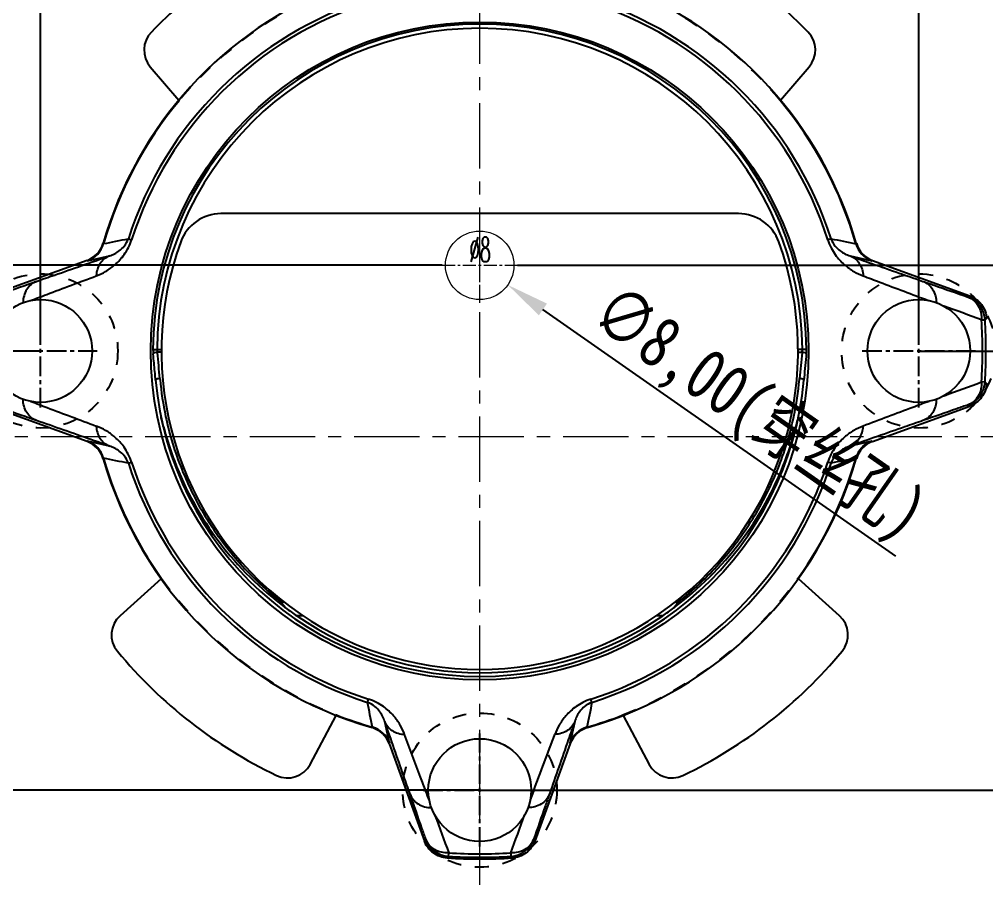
# Model space of a CAD drawing. Header units: millimetres. Extents: x 97 to 1722, y -6063 to 1553.
# Drawn here: x 877.1 to 990, y -4890.5 to -4790.2 of the extents above; entities that cross this region are included whole.
import ezdxf

# ---------------------------------------------------------------- set-up
doc = ezdxf.new("R2010")
doc.units = ezdxf.units.MM
doc.header["$LTSCALE"] = 16.335
doc.header["$PDMODE"] = 3
doc.header["$PDSIZE"] = 0.3125
doc.linetypes.add('CENTER', pattern=[0.6, 0.375, -0.075, 0.075, -0.075])
doc.linetypes.add('HIDDEN', pattern=[0.2, 0.1, -0.1])
doc.layers.get('0').update_dxf_attribs({"linetype": 'CONTINUOUS'})
doc.layers.get('Defpoints').update_dxf_attribs({"linetype": 'CONTINUOUS'})
for name, color, linetype, lineweight in [('center', 1, 'CENTER', 9), ('dim', 82, 'CONTINUOUS', 9), ('insert', 85, 'CONTINUOUS', 20)]:
    doc.layers.add(name, color=color, linetype=linetype, lineweight=lineweight)
doc.layers.add('DEFAULT_2', color=8, linetype='HIDDEN')
doc.styles.get("Standard").update_dxf_attribs({"font": 'txt', "width": 0.8})
doc.styles.add('TXT05', font='txt.shx', dxfattribs={"width": 0.5, "bigfont": 'gbcbig.shx'})
doc.dimstyles.new('mold', dxfattribs={"dimtxt": 6, "dimasz": 5, "dimexe": 0, "dimexo": 0, "dimgap": 0, "dimtad": 1, "dimzin": 1, "dimtxsty": 'Standard', "dimcen": 0, "dimclrd": 4, "dimclre": 4, "dimclrt": 6, "dimazin": 0, "dimtfac": 1, "dimtofl": 0, "dimtmove": 0, "dimatfit": 3, "dimfxl": 0, "dimarcsym": 0})

# ---------------------------------------------------------------- blocks, each defined once
blk = doc.blocks.new('csk_8')
at = {"layer": 'insert', "color": 1, "linetype": 'CENTER', "ltscale": 0.248791}
for p, q in [((0, -4.4), (0, 4.4)), ((-4.4, 0), (4.4, 0))]:
    blk.add_line(p, q, dxfattribs=at)
at = {"layer": 'insert'}
blk.add_circle((0, 0), 4, dxfattribs=at)
at = {"layer": 'insert', "color": 6, "style": 'TXT05', "width": 0.5}
blk.add_text('%%c8', height=2.88, dxfattribs=at).set_placement((-1.2, 0.4))
blk = doc.blocks.new('*D375')
at = {"color": 4, "lineweight": -2}
blk.add_line((979.41, -4852.87), (938.2, -4824.06), dxfattribs=at)
at = {"color": 4}
blk.add_solid([(938.68, -4823.38), (937.73, -4824.74), (934.11, -4821.2)], dxfattribs=at)
at = {"layer": 'Defpoints', "color": 0}
for p in [(927.55, -4816.61), (934.11, -4821.2)]:
    blk.add_point(p, dxfattribs=at)
at = {"color": 6, "insert": (963.14, -4836.63), "char_height": 6, "attachment_point": 5, "rotation": 325.045}
blk.add_mtext('∅8,00(穿丝孔)', dxfattribs=at)
blk = doc.blocks.new('*D378')
at = {"layer": 'Defpoints', "color": 0}
for p in [(930.83, -4838.91), (1015.4, -4838.91), (1037.46, -4838.91)]:
    blk.add_point(p, dxfattribs=at)
at = {"layer": 'dim', "color": 4, "lineweight": -2}
blk.add_line((1015.4, -4838.91), (1042.79, -4838.91), dxfattribs=at)
at = {"layer": 'dim', "color": 6, "insert": (1040.12, -4837.45), "char_height": 2.5, "attachment_point": 5}
blk.add_mtext('0,00', dxfattribs=at)
blk = doc.blocks.new('*D379')
at = {"layer": 'Defpoints', "color": 0}
for p in [(982.08, -4828.91), (1037.46, -4828.91), (930.83, -4838.91)]:
    blk.add_point(p, dxfattribs=at)
at = {"layer": 'dim', "color": 4, "lineweight": -2}
blk.add_line((982.08, -4828.91), (1044.12, -4828.91), dxfattribs=at)
at = {"layer": 'dim', "color": 6, "insert": (1040.79, -4827.45), "char_height": 2.5, "attachment_point": 5}
blk.add_mtext('10,00', dxfattribs=at)
blk = doc.blocks.new('*D380')
at = {"layer": 'Defpoints', "color": 0}
for p in [(935.23, -4818.91), (1037.46, -4818.91), (930.83, -4838.91)]:
    blk.add_point(p, dxfattribs=at)
at = {"layer": 'dim', "color": 4, "lineweight": -2}
blk.add_line((935.23, -4818.91), (1044.79, -4818.91), dxfattribs=at)
at = {"layer": 'dim', "color": 6, "insert": (1041.12, -4817.45), "char_height": 2.5, "attachment_point": 5}
blk.add_mtext('20,00', dxfattribs=at)
blk = doc.blocks.new('*D381')
at = {"layer": 'Defpoints', "color": 0}
for p in [(930.83, -4777.65), (1037.46, -4777.65), (930.83, -4838.91)]:
    blk.add_point(p, dxfattribs=at)
at = {"layer": 'dim', "color": 4, "lineweight": -2}
blk.add_line((930.83, -4777.65), (1045.12, -4777.65), dxfattribs=at)
at = {"layer": 'dim', "color": 6, "insert": (1041.29, -4776.19), "char_height": 2.5, "attachment_point": 5}
blk.add_mtext('61,26', dxfattribs=at)
blk = doc.blocks.new('*D382')
at = {"layer": 'Defpoints', "color": 0}
for p in [(1010.13, -4759.91), (1037.46, -4759.91), (930.83, -4838.91)]:
    blk.add_point(p, dxfattribs=at)
at = {"layer": 'dim', "color": 4, "lineweight": -2}
blk.add_line((1010.13, -4759.91), (1045.12, -4759.91), dxfattribs=at)
at = {"layer": 'dim', "color": 6, "insert": (1041.29, -4758.45), "char_height": 2.5, "attachment_point": 5}
blk.add_mtext('79,00', dxfattribs=at)
blk = doc.blocks.new('*D383')
at = {"layer": 'Defpoints', "color": 0}
for p in [(1016.83, -4743.91), (1037.46, -4743.91), (930.83, -4838.91)]:
    blk.add_point(p, dxfattribs=at)
at = {"layer": 'dim', "color": 4, "lineweight": -2}
blk.add_line((1016.83, -4743.91), (1045.12, -4743.91), dxfattribs=at)
at = {"layer": 'dim', "color": 6, "insert": (1041.29, -4742.45), "char_height": 2.5, "attachment_point": 5}
blk.add_mtext('95,00', dxfattribs=at)
blk = doc.blocks.new('*D384')
at = {"layer": 'Defpoints', "color": 0}
for p in [(930.83, -4838.91), (1025.7, -4858.91), (1037.46, -4858.91)]:
    blk.add_point(p, dxfattribs=at)
at = {"layer": 'dim', "color": 4, "lineweight": -2}
blk.add_line((1025.7, -4858.91), (1044.79, -4858.91), dxfattribs=at)
at = {"layer": 'dim', "color": 6, "insert": (1041.12, -4857.45), "char_height": 2.5, "attachment_point": 5}
blk.add_mtext('20,00', dxfattribs=at)
blk = doc.blocks.new('*D385')
at = {"layer": 'Defpoints', "color": 0}
for p in [(930.83, -4838.91), (930.83, -4880.16), (1037.46, -4880.16)]:
    blk.add_point(p, dxfattribs=at)
at = {"layer": 'dim', "color": 4, "lineweight": -2}
blk.add_line((930.83, -4880.16), (1045.12, -4880.16), dxfattribs=at)
at = {"layer": 'dim', "color": 6, "insert": (1041.29, -4878.7), "char_height": 2.5, "attachment_point": 5}
blk.add_mtext('41,25', dxfattribs=at)
blk = doc.blocks.new('*D386')
at = {"layer": 'Defpoints', "color": 0}
for p in [(930.83, -4838.91), (1003.85, -4898.91), (1037.46, -4898.91)]:
    blk.add_point(p, dxfattribs=at)
at = {"layer": 'dim', "color": 4, "lineweight": -2}
blk.add_line((1003.85, -4898.91), (1044.79, -4898.91), dxfattribs=at)
at = {"layer": 'dim', "color": 6, "insert": (1041.12, -4897.45), "char_height": 2.5, "attachment_point": 5}
blk.add_mtext('60,00', dxfattribs=at)
blk = doc.blocks.new('*D387')
at = {"layer": 'Defpoints', "color": 0}
for p in [(930.83, -4838.91), (1016.83, -4933.91), (1037.46, -4933.91)]:
    blk.add_point(p, dxfattribs=at)
at = {"layer": 'dim', "color": 4, "lineweight": -2}
blk.add_line((1016.83, -4933.91), (1045.12, -4933.91), dxfattribs=at)
at = {"layer": 'dim', "color": 6, "insert": (1041.29, -4932.45), "char_height": 2.5, "attachment_point": 5}
blk.add_mtext('95,00', dxfattribs=at)
blk = doc.blocks.new('*D388')
at = {"layer": 'Defpoints', "color": 0}
for p in [(930.83, -4838.91), (930.83, -4947.32), (930.83, -4958.55)]:
    blk.add_point(p, dxfattribs=at)
at = {"layer": 'dim', "color": 4, "lineweight": -2}
blk.add_line((930.83, -4947.32), (930.83, -4963.88), dxfattribs=at)
at = {"layer": 'dim', "color": 6, "insert": (929.37, -4961.22), "char_height": 2.5, "attachment_point": 5, "rotation": 90}
blk.add_mtext('0,00', dxfattribs=at)
blk = doc.blocks.new('*D389')
at = {"layer": 'Defpoints', "color": 0}
for p in [(930.83, -4838.91), (1016.83, -4940.51), (1016.83, -4958.55)]:
    blk.add_point(p, dxfattribs=at)
at = {"layer": 'dim', "color": 4, "lineweight": -2}
blk.add_line((1016.83, -4940.51), (1016.83, -4966.22), dxfattribs=at)
at = {"layer": 'dim', "color": 6, "insert": (1015.37, -4962.38), "char_height": 2.5, "attachment_point": 5, "rotation": 90}
blk.add_mtext('86,00', dxfattribs=at)
blk = doc.blocks.new('*D390')
at = {"layer": 'Defpoints', "color": 0}
for p in [(930.83, -4718.69), (930.83, -4733.44), (930.83, -4838.91)]:
    blk.add_point(p, dxfattribs=at)
at = {"layer": 'dim', "color": 4, "lineweight": -2}
blk.add_line((930.83, -4733.44), (930.83, -4713.35), dxfattribs=at)
at = {"layer": 'dim', "color": 6, "insert": (929.37, -4716.02), "char_height": 2.5, "attachment_point": 5, "rotation": 90}
blk.add_mtext('0,00', dxfattribs=at)
blk = doc.blocks.new('*D391')
at = {"layer": 'Defpoints', "color": 0}
for p in [(982.08, -4718.69), (982.08, -4827.05), (930.83, -4838.91)]:
    blk.add_point(p, dxfattribs=at)
at = {"layer": 'dim', "color": 4, "lineweight": -2}
blk.add_line((982.08, -4827.05), (982.08, -4711.02), dxfattribs=at)
at = {"layer": 'dim', "color": 6, "insert": (980.62, -4714.85), "char_height": 2.5, "attachment_point": 5, "rotation": 90}
blk.add_mtext('51,26', dxfattribs=at)
blk = doc.blocks.new('*D392')
at = {"layer": 'Defpoints', "color": 0}
for p in [(1000.83, -4718.69), (1000.83, -4793.3), (930.83, -4838.91)]:
    blk.add_point(p, dxfattribs=at)
at = {"layer": 'dim', "color": 4, "lineweight": -2}
blk.add_line((1000.83, -4793.3), (1000.83, -4711.35), dxfattribs=at)
at = {"layer": 'dim', "color": 6, "insert": (999.37, -4715.02), "char_height": 2.5, "attachment_point": 5, "rotation": 90}
blk.add_mtext('70,00', dxfattribs=at)
blk = doc.blocks.new('*D393')
at = {"layer": 'Defpoints', "color": 0}
for p in [(1016.83, -4718.69), (1016.83, -4737.31), (930.83, -4838.91)]:
    blk.add_point(p, dxfattribs=at)
at = {"layer": 'dim', "color": 4, "lineweight": -2}
blk.add_line((1016.83, -4737.31), (1016.83, -4711.02), dxfattribs=at)
at = {"layer": 'dim', "color": 6, "insert": (1015.37, -4714.85), "char_height": 2.5, "attachment_point": 5, "rotation": 90}
blk.add_mtext('86,00', dxfattribs=at)
blk = doc.blocks.new('*D394')
at = {"layer": 'Defpoints', "color": 0}
for p in [(824.2, -4838.91), (846.26, -4838.91), (930.83, -4838.91)]:
    blk.add_point(p, dxfattribs=at)
at = {"layer": 'dim', "color": 4, "lineweight": -2}
blk.add_line((846.26, -4838.91), (818.86, -4838.91), dxfattribs=at)
at = {"layer": 'dim', "color": 6, "insert": (821.53, -4837.45), "char_height": 2.5, "attachment_point": 5}
blk.add_mtext('0,00', dxfattribs=at)
blk = doc.blocks.new('*D395')
at = {"layer": 'Defpoints', "color": 0}
for p in [(824.2, -4828.91), (879.57, -4828.91), (930.83, -4838.91)]:
    blk.add_point(p, dxfattribs=at)
at = {"layer": 'dim', "color": 4, "lineweight": -2}
blk.add_line((879.57, -4828.91), (817.53, -4828.91), dxfattribs=at)
at = {"layer": 'dim', "color": 6, "insert": (820.86, -4827.45), "char_height": 2.5, "attachment_point": 5}
blk.add_mtext('10,00', dxfattribs=at)
blk = doc.blocks.new('*D396')
at = {"layer": 'Defpoints', "color": 0}
for p in [(824.2, -4818.91), (926.43, -4818.91), (930.83, -4838.91)]:
    blk.add_point(p, dxfattribs=at)
at = {"layer": 'dim', "color": 4, "lineweight": -2}
blk.add_line((926.43, -4818.91), (816.86, -4818.91), dxfattribs=at)
at = {"layer": 'dim', "color": 6, "insert": (820.53, -4817.45), "char_height": 2.5, "attachment_point": 5}
blk.add_mtext('20,00', dxfattribs=at)
blk = doc.blocks.new('*D397')
at = {"layer": 'Defpoints', "color": 0}
for p in [(824.2, -4777.65), (930.83, -4777.65), (930.83, -4838.91)]:
    blk.add_point(p, dxfattribs=at)
at = {"layer": 'dim', "color": 4, "lineweight": -2}
blk.add_line((930.83, -4777.65), (816.53, -4777.65), dxfattribs=at)
at = {"layer": 'dim', "color": 6, "insert": (820.36, -4776.19), "char_height": 2.5, "attachment_point": 5}
blk.add_mtext('61,26', dxfattribs=at)
blk = doc.blocks.new('*D399')
at = {"layer": 'Defpoints', "color": 0}
for p in [(824.2, -4743.91), (844.83, -4743.91), (930.83, -4838.91)]:
    blk.add_point(p, dxfattribs=at)
at = {"layer": 'dim', "color": 4, "lineweight": -2}
blk.add_line((844.83, -4743.91), (816.53, -4743.91), dxfattribs=at)
at = {"layer": 'dim', "color": 6, "insert": (820.36, -4742.45), "char_height": 2.5, "attachment_point": 5}
blk.add_mtext('95,00', dxfattribs=at)
blk = doc.blocks.new('*D400')
at = {"layer": 'Defpoints', "color": 0}
for p in [(930.83, -4838.91), (824.2, -4858.91), (835.95, -4858.91)]:
    blk.add_point(p, dxfattribs=at)
at = {"layer": 'dim', "color": 4, "lineweight": -2}
blk.add_line((835.95, -4858.91), (816.86, -4858.91), dxfattribs=at)
at = {"layer": 'dim', "color": 6, "insert": (820.53, -4857.45), "char_height": 2.5, "attachment_point": 5}
blk.add_mtext('20,00', dxfattribs=at)
blk = doc.blocks.new('*D401')
at = {"layer": 'Defpoints', "color": 0}
for p in [(930.83, -4838.91), (824.2, -4880.16), (930.83, -4880.16)]:
    blk.add_point(p, dxfattribs=at)
at = {"layer": 'dim', "color": 4, "lineweight": -2}
blk.add_line((930.83, -4880.16), (816.53, -4880.16), dxfattribs=at)
at = {"layer": 'dim', "color": 6, "insert": (820.36, -4878.7), "char_height": 2.5, "attachment_point": 5}
blk.add_mtext('41,25', dxfattribs=at)
blk = doc.blocks.new('*D402')
at = {"layer": 'Defpoints', "color": 0}
for p in [(930.83, -4838.91), (824.2, -4898.91), (857.8, -4898.91)]:
    blk.add_point(p, dxfattribs=at)
at = {"layer": 'dim', "color": 4, "lineweight": -2}
blk.add_line((857.8, -4898.91), (816.86, -4898.91), dxfattribs=at)
at = {"layer": 'dim', "color": 6, "insert": (820.53, -4897.45), "char_height": 2.5, "attachment_point": 5}
blk.add_mtext('60,00', dxfattribs=at)
blk = doc.blocks.new('*D403')
at = {"layer": 'Defpoints', "color": 0}
for p in [(930.83, -4838.91), (824.2, -4933.91), (844.83, -4933.91)]:
    blk.add_point(p, dxfattribs=at)
at = {"layer": 'dim', "color": 4, "lineweight": -2}
blk.add_line((844.83, -4933.91), (816.53, -4933.91), dxfattribs=at)
at = {"layer": 'dim', "color": 6, "insert": (820.36, -4932.45), "char_height": 2.5, "attachment_point": 5}
blk.add_mtext('95,00', dxfattribs=at)
blk = doc.blocks.new('*D404')
at = {"layer": 'Defpoints', "color": 0}
for p in [(930.83, -4838.91), (844.83, -4940.51), (844.83, -4958.55)]:
    blk.add_point(p, dxfattribs=at)
at = {"layer": 'dim', "color": 4, "lineweight": -2}
blk.add_line((844.83, -4940.51), (844.83, -4966.22), dxfattribs=at)
at = {"layer": 'dim', "color": 6, "insert": (843.37, -4962.38), "char_height": 2.5, "attachment_point": 5, "rotation": 90}
blk.add_mtext('86,00', dxfattribs=at)
blk = doc.blocks.new('*D405')
at = {"layer": 'Defpoints', "color": 0}
for p in [(879.57, -4718.69), (879.57, -4827.05), (930.83, -4838.91)]:
    blk.add_point(p, dxfattribs=at)
at = {"layer": 'dim', "color": 4, "lineweight": -2}
blk.add_line((879.57, -4827.05), (879.57, -4711.02), dxfattribs=at)
at = {"layer": 'dim', "color": 6, "insert": (878.11, -4714.85), "char_height": 2.5, "attachment_point": 5, "rotation": 90}
blk.add_mtext('51,26', dxfattribs=at)
blk = doc.blocks.new('*D406')
at = {"layer": 'Defpoints', "color": 0}
for p in [(860.83, -4718.69), (860.83, -4793.3), (930.83, -4838.91)]:
    blk.add_point(p, dxfattribs=at)
at = {"layer": 'dim', "color": 4, "lineweight": -2}
blk.add_line((860.83, -4793.3), (860.83, -4711.35), dxfattribs=at)
at = {"layer": 'dim', "color": 6, "insert": (859.37, -4715.02), "char_height": 2.5, "attachment_point": 5, "rotation": 90}
blk.add_mtext('70,00', dxfattribs=at)
blk = doc.blocks.new('*D407')
at = {"layer": 'Defpoints', "color": 0}
for p in [(844.83, -4718.69), (844.83, -4737.31), (930.83, -4838.91)]:
    blk.add_point(p, dxfattribs=at)
at = {"layer": 'dim', "color": 4, "lineweight": -2}
blk.add_line((844.83, -4737.31), (844.83, -4711.02), dxfattribs=at)
at = {"layer": 'dim', "color": 6, "insert": (843.37, -4714.85), "char_height": 2.5, "attachment_point": 5, "rotation": 90}
blk.add_mtext('86,00', dxfattribs=at)

msp = doc.modelspace()

# ---------------------------------------------------------------- linework, layer by layer
at = {"color": 7, "linetype": 'Continuous'}
for p, q in [((892.375, -4795.743), (895.711, -4799.617)), ((965.945, -4799.617), (969.281, -4795.743)), ((889.81, -4815.806), (890.19, -4815.928)), ((971.845, -4815.806), (971.466, -4815.928)), ((886.922, -4816.384), (886.863, -4816.332)), ((974.733, -4816.384), (974.793, -4816.332)), ((885.054, -4818.392), (887.599, -4817.81)), ((974.056, -4817.81), (976.601, -4818.392)), ((884.995, -4818.336), (873.632, -4822.472)), ((885.054, -4818.392), (884.995, -4818.336)), ((976.66, -4818.336), (976.601, -4818.392)), ((976.66, -4818.336), (988.024, -4822.472)), ((987.834, -4822.614), (988.024, -4822.472)), ((989.409, -4825.286), (989.812, -4825.262)), ((892.687, -4828.74), (893.667, -4828.742)), ((892.742, -4829.567), (892.709, -4829.223)), ((893.667, -4829.06), (893.19, -4829.06)), ((893.19, -4829.06), (893.196, -4829.11)), ((968.968, -4828.74), (967.989, -4828.742)), ((967.989, -4829.06), (968.465, -4829.06)), ((968.46, -4829.11), (968.465, -4829.06)), ((968.946, -4829.223), (968.914, -4829.567)), ((989.812, -4832.548), (989.409, -4832.524)), ((884.995, -4839.474), (873.632, -4835.338)), ((976.66, -4839.474), (988.024, -4835.338)), ((988.024, -4835.338), (987.834, -4835.196)), ((884.995, -4839.474), (885.054, -4839.418)), ((887.599, -4840), (885.054, -4839.418)), ((976.601, -4839.418), (974.057, -4840)), ((976.601, -4839.418), (976.66, -4839.474)), ((886.922, -4841.426), (886.863, -4841.478)), ((974.733, -4841.426), (974.793, -4841.478)), ((889.81, -4842.004), (890.19, -4841.882)), ((971.845, -4842.004), (971.466, -4841.882)), ((893.63, -4855.501), (888.838, -4859.805)), ((972.817, -4859.805), (968.025, -4855.501)), ((907.981, -4858.214), (907.657, -4858.214)), ((953.674, -4858.214), (953.998, -4858.214)), ((910.185, -4859.806), (909.462, -4859.806)), ((952.193, -4859.806), (951.47, -4859.806)), ((917.729, -4869.923), (917.85, -4869.543)), ((943.926, -4869.923), (943.805, -4869.543)), ((911.045, -4877.152), (914.085, -4871.457)), ((920.314, -4874.678), (919.733, -4872.133)), ((941.922, -4872.133), (941.341, -4874.678)), ((947.57, -4871.457), (950.61, -4877.152)), ((918.306, -4872.81), (918.254, -4872.87)), ((943.348, -4872.81), (943.401, -4872.87)), ((920.314, -4874.678), (920.259, -4874.738)), ((920.259, -4874.738), (924.395, -4886.101)), ((941.396, -4874.738), (937.26, -4886.101)), ((941.396, -4874.738), (941.341, -4874.678)), ((937.104, -4880.268), (936.723, -4881.278)), ((924.395, -4886.101), (924.537, -4885.911)), ((937.118, -4885.911), (937.26, -4886.101)), ((927.184, -4887.889), (927.209, -4887.486)), ((934.446, -4887.486), (934.471, -4887.889))]:
    msp.add_line(p, q, dxfattribs=at)
at = {"color": 2, "linetype": 'Continuous'}
msp.add_line((961.04, -4812.879), (900.615, -4812.879), dxfattribs=at)
at = {"color": 1, "linetype": 'CENTER', "ltscale": 0.373186}
for p, q in [((879.573, -4835.505), (879.573, -4822.305)), ((982.083, -4835.505), (982.083, -4822.305)), ((872.973, -4828.905), (886.173, -4828.905)), ((975.483, -4828.905), (988.683, -4828.905)), ((930.828, -4886.76), (930.828, -4873.56)), ((924.228, -4880.16), (937.428, -4880.16))]:
    msp.add_line(p, q, dxfattribs=at)
at = {"color": 7, "linetype": 'Continuous'}
msp.add_circle((930.828, -4828.905), 38.393, dxfattribs=at)
at = {"color": 2, "linetype": 'Continuous'}
for centre in [(879.573, -4828.905), (982.083, -4828.905), (930.828, -4880.16)]:
    msp.add_circle(centre, 6, dxfattribs=at)
at = {"color": 7, "linetype": 'Continuous'}
for centre, radius, start, end in [((930.828, -4828.905), 45.719, 111.13, 164.04087), ((930.828, -4828.905), 53.422, 125.61086, 135.85144), ((930.828, -4828.905), 45.719, 15.96074, 68.87248), ((930.828, -4828.905), 53.422, 44.14856, 54.38914), ((930.828, -4828.905), 43.058, 107.16422, 162.28947), ((930.828, -4828.905), 42.66, 107.16423, 162.28947), ((930.828, -4828.905), 42.66, 17.71053, 72.83575), ((930.828, -4828.905), 43.058, 17.71053, 72.83577), ((930.828, -4828.905), 38.141, 0.2486, 179.7514), ((894.648, -4793.785), 3, 135.85144, 220.73115), ((930.828, -4828.905), 37.663, 0.24862, 179.75138), ((967.007, -4793.785), 3, 319.26885, 44.14856), ((930.828, -4828.905), 45.656, 140.17623, 164.08251), ((930.828, -4828.905), 45.656, 15.91884, 39.82377), ((761.47, -4178.503), 650.097, 281.126431, 281.385867), ((883.964, -4815.504), 3.014, 289.9947, 344.04638), ((884.019, -4815.559), 3.017, 290.07833, 344.20512), ((977.633, -4815.558), 3.015, 195.89542, 249.97815), ((977.691, -4815.503), 3.015, 195.93644, 250.00254), ((648.835, -5743.274), 979.128, 69.645141, 69.919782), ((986.802, -4825.448), 3.015, 3.53798, 69.99716), ((930.828, -4828.905), 58.693, 356.46532, 3.53468), ((930.828, -4828.905), 59.096, 356.46532, 3.53468), ((897.491, -4828.76), 4.804, 179.75374, 181.72766), ((897.679, -4828.752), 4.992, 181.75311, 185.41339), ((894.994, -4828.753), 1.829, 179.63947, 182.98165), ((895.049, -4828.75), 1.884, 182.99332, 189.47416), ((729.189, -4846.849), 164.963, 5.1211, 6.1733), ((1127.418, -4846.354), 159.891, 173.80845, 174.89405), ((966.606, -4828.75), 1.884, 350.52564, 356.99957), ((966.649, -4828.753), 1.841, 357.02143, 0.34867), ((963.976, -4828.752), 4.992, 354.58647, 358.24662), ((964.164, -4828.76), 4.804, 358.27205, 0.2459), ((1857.221, -4911.877), 892.112, 174.706134, 174.884271), ((930.828, -4828.905), 37.989, 185.17115, 354.82885), ((933.856, -4828.344), 40.539, 185.35071, 185.52332), ((932.191, -4828.534), 38.863, 185.48039, 191.90448), ((929.612, -4828.557), 38.714, 348.0835, 354.53241), ((928.157, -4828.391), 40.178, 354.49444, 354.66872), ((572.248, -3701.847), 1205.177, 290.030162, 290.251443), ((986.802, -4832.362), 3.015, 290.00296, 356.46206), ((932.021, -4827.816), 39.382, 194.63574, 196.30604), ((929.636, -4827.817), 39.381, 343.69394, 345.36428), ((883.964, -4842.307), 3.015, 15.93451, 70.00174), ((884.02, -4842.251), 3.017, 15.8592, 69.93478), ((931.154, -4828.072), 38.479, 196.3026, 200.80922), ((930.501, -4828.072), 38.479, 339.19082, 343.69741), ((977.635, -4842.251), 3.017, 110.06517, 164.1975), ((977.691, -4842.307), 3.015, 109.99826, 164.06549), ((930.828, -4828.905), 45.714, 195.961, 254.039), ((930.828, -4828.905), 45.656, 195.91749, 215.56177), ((930.866, -4828.192), 38.166, 200.79444, 233.4868), ((930.828, -4828.905), 45.714, 285.961, 344.039), ((930.79, -4828.192), 38.166, 306.5132, 339.20561), ((930.828, -4828.905), 45.656, 324.43823, 344.08116), ((1099.968, -5477.865), 648.64, 101.132169, 101.392136), ((930.828, -4828.905), 43.058, 197.71053, 252.28947), ((930.828, -4828.905), 42.66, 197.71053, 252.28946), ((930.828, -4828.905), 42.66, 287.71053, 342.28947), ((930.828, -4828.905), 43.058, 287.71053, 342.28947), ((924.813, -4845.715), 21.223, 217.53893, 218.29464), ((890.039, -4810.303), 79.914, 323.02448, 323.16386), ((890.843, -4862.037), 3, 131.92856, 219.64536), ((934.295, -4823.898), 43.659, 233.22273, 235.33328), ((930.828, -4828.905), 37.568, 235.33913, 304.66087), ((927.36, -4823.898), 43.659, 304.66671, 306.77726), ((970.812, -4862.037), 3, 320.35464, 48.07144), ((930.828, -4828.905), 54.928, 219.64536, 244.41026), ((930.828, -4828.905), 54.928, 295.58974, 320.35464), ((281.834, -4998.049), 648.674, 11.131952, 11.391907), ((930.828, -4828.905), 45.656, 248.51938, 254.08386), ((930.828, -4828.905), 45.656, 285.91749, 291.48077), ((917.426, -4875.769), 3.015, 19.99826, 74.06549), ((917.482, -4875.713), 3.017, 20.06523, 74.19754), ((944.173, -4875.713), 3.017, 105.8592, 159.93478), ((944.23, -4875.769), 3.015, 105.93451, 160.00174), ((-747.02, -4242.009), 1801.013, 339.244031, 339.4685), ((908.399, -4875.739), 3, 244.41026, 331.90508), ((953.256, -4875.739), 3, 208.09492, 295.58974), ((1987.877, -4495.987), 1130.614, 200.02351, 200.259412), ((33.427, -4553.17), 961.042, 339.642999, 339.922789), ((927.37, -4884.88), 3.015, 200.00293, 266.4621), ((934.285, -4884.88), 3.015, 273.53798, 339.99716), ((930.828, -4828.905), 59.295, 266.33889, 273.66109), ((930.828, -4828.905), 59.096, 266.46532, 273.53468), ((930.828, -4828.905), 58.693, 266.46528, 273.53467)]:
    msp.add_arc(centre, radius, start, end, dxfattribs=at)
at = {"color": 2, "linetype": 'Continuous'}
for centre, radius, start, end in [((900.615, -4817.879), 5, 90, 159.95139), ((961.04, -4817.879), 5, 20.04861, 90), ((930.828, -4828.905), 37.161, 159.95139, 20.04861)]:
    msp.add_arc(centre, radius, start, end, dxfattribs=at)
at = {"color": 7, "linetype": 'Continuous'}
for points, knots in [([(887.599, -4817.81), (888.01, -4817.672), (888.648, -4817.352), (889.405, -4816.648), (889.71, -4816.119), (889.81, -4815.806)], [0, 0, 0, 0, 0.422431, 0.6800088, 1, 1, 1, 1]), ([(971.845, -4815.806), (971.946, -4816.119), (972.25, -4816.649), (973.008, -4817.352), (973.645, -4817.672), (974.056, -4817.81)], [0, 0, 0, 0, 0.3200272, 0.5776014, 1, 1, 1, 1]), ([(886.068, -4820.142), (886.442, -4819.995), (887.217, -4819.635), (888.345, -4818.823), (889.449, -4817.613), (889.997, -4816.544), (890.19, -4815.928)], [0, 0, 0, 0, 0.1980779, 0.4195498, 0.6811765, 1, 1, 1, 1]), ([(971.466, -4815.928), (971.559, -4816.252), (971.824, -4816.849), (972.429, -4817.864), (973.312, -4818.824), (974.438, -4819.636), (975.214, -4819.994), (975.587, -4820.142)], [0, 0, 0, 0, 0.1664203, 0.3196441, 0.5809676, 0.8021779, 1, 1, 1, 1]), ([(879.086, -4820.78), (879.787, -4820.536), (882.625, -4819.546), (885.463, -4818.556), (887.599, -4817.81)], [0, 0, 0, 0, 0.2470996, 1, 1, 1, 1]), ([(887.599, -4817.81), (887.165, -4817.971), (886.568, -4818.474), (886.17, -4819.373), (886.08, -4819.884), (886.068, -4820.142)], [0, 0, 0, 0, 0.4746174, 0.7354974, 1, 1, 1, 1]), ([(974.056, -4817.81), (974.488, -4817.97), (975.085, -4818.471), (975.484, -4819.369), (975.575, -4819.882), (975.587, -4820.142)], [0, 0, 0, 0, 0.4722506, 0.7336895, 1, 1, 1, 1]), ([(974.056, -4817.81), (974.775, -4818.061), (977.612, -4819.052), (980.45, -4820.041), (982.569, -4820.78)], [0, 0, 0, 0, 0.2532005, 1, 1, 1, 1]), ([(878.376, -4823.026), (879.01, -4822.788), (881.573, -4821.824), (884.136, -4820.859), (886.068, -4820.142)], [0, 0, 0, 0, 0.2472025, 1, 1, 1, 1]), ([(975.587, -4820.142), (976.231, -4820.382), (978.772, -4821.337), (981.31, -4822.299), (983.208, -4823.012)], [0, 0, 0, 0, 0.2529854, 1, 1, 1, 1]), ([(873.822, -4822.614), (874.258, -4822.462), (876.013, -4821.851), (877.768, -4821.24), (879.086, -4820.78)], [0, 0, 0, 0, 0.2487893, 1, 1, 1, 1]), ([(879.086, -4820.78), (878.627, -4820.95), (877.997, -4821.49), (877.6, -4822.451), (877.523, -4822.995), (877.52, -4823.267)], [0, 0, 0, 0, 0.474512, 0.735989, 1, 1, 1, 1]), ([(982.569, -4820.78), (983.026, -4820.95), (983.656, -4821.488), (984.054, -4822.448), (984.133, -4822.993), (984.135, -4823.267)], [0, 0, 0, 0, 0.4729019, 0.7347655, 1, 1, 1, 1]), ([(982.569, -4820.78), (983.01, -4820.934), (984.765, -4821.545), (986.52, -4822.157), (987.834, -4822.614)], [0, 0, 0, 0, 0.2512768, 1, 1, 1, 1]), ([(988.024, -4822.472), (988.564, -4822.669), (989.551, -4823.393), (989.965, -4824.545), (990.002, -4825.119)], [0, 0, 0, 0, 0.5000205, 1, 1, 1, 1]), ([(987.834, -4822.614), (988.32, -4822.794), (988.984, -4823.384), (989.365, -4824.419), (989.421, -4824.999), (989.409, -4825.286)], [0, 0, 0, 0, 0.4743952, 0.7366567, 1, 1, 1, 1]), ([(893.19, -4829.06), (893.086, -4829.07), (892.941, -4829.097), (892.783, -4829.164), (892.727, -4829.202), (892.709, -4829.223)], [0, 0, 0, 0, 0.6108269, 0.8431903, 1, 1, 1, 1]), ([(968.946, -4829.223), (968.929, -4829.202), (968.872, -4829.164), (968.714, -4829.097), (968.57, -4829.07), (968.465, -4829.06)], [0, 0, 0, 0, 0.1568103, 0.3891692, 1, 1, 1, 1]), ([(892.993, -4832.329), (892.97, -4832.07), (892.887, -4831.15), (892.803, -4830.229), (892.742, -4829.567)], [0, 0, 0, 0, 0.2809022, 1, 1, 1, 1]), ([(893.494, -4832.124), (893.428, -4832.13), (893.305, -4832.149), (893.143, -4832.194), (893.034, -4832.248), (892.991, -4832.306), (892.993, -4832.329)], [0, 0, 0, 0, 0.3479686, 0.664324, 0.8796945, 1, 1, 1, 1]), ([(968.662, -4832.329), (968.664, -4832.306), (968.621, -4832.248), (968.512, -4832.194), (968.351, -4832.149), (968.227, -4832.13), (968.162, -4832.124)], [0, 0, 0, 0, 0.1203066, 0.3356779, 0.6520328, 1, 1, 1, 1]), ([(989.409, -4832.524), (989.433, -4833.092), (989.246, -4833.971), (988.54, -4834.83), (988.076, -4835.106), (987.834, -4835.196)], [0, 0, 0, 0, 0.5194632, 0.7637417, 1, 1, 1, 1]), ([(990.002, -4832.691), (989.965, -4833.265), (989.551, -4834.417), (988.564, -4835.141), (988.024, -4835.338)], [0, 0, 0, 0, 0.4999793, 1, 1, 1, 1]), ([(879.086, -4837.03), (878.628, -4836.86), (877.999, -4836.322), (877.6, -4835.362), (877.522, -4834.816), (877.52, -4834.543)], [0, 0, 0, 0, 0.4729044, 0.7347676, 1, 1, 1, 1]), ([(878.446, -4834.798), (879.074, -4835.035), (881.614, -4835.994), (884.154, -4836.953), (886.068, -4837.668)], [0, 0, 0, 0, 0.2472091, 1, 1, 1, 1]), ([(983.279, -4834.784), (982.645, -4835.022), (980.082, -4835.986), (977.52, -4836.951), (975.587, -4837.668)], [0, 0, 0, 0, 0.2472022, 1, 1, 1, 1]), ([(984.136, -4834.543), (984.133, -4834.815), (984.056, -4835.359), (983.659, -4836.319), (983.029, -4836.86), (982.57, -4837.03)], [0, 0, 0, 0, 0.2640132, 0.5254911, 1, 1, 1, 1]), ([(879.086, -4837.03), (878.645, -4836.876), (876.89, -4836.264), (875.135, -4835.653), (873.822, -4835.196)], [0, 0, 0, 0, 0.2512763, 1, 1, 1, 1]), ([(987.834, -4835.196), (987.397, -4835.348), (985.643, -4835.959), (983.888, -4836.57), (982.57, -4837.03)], [0, 0, 0, 0, 0.2487322, 1, 1, 1, 1]), ([(887.599, -4840), (886.881, -4839.749), (884.043, -4838.758), (881.205, -4837.768), (879.085, -4837.03)], [0, 0, 0, 0, 0.2532008, 1, 1, 1, 1]), ([(893.916, -4837.767), (893.863, -4837.56), (893.816, -4837.391), (893.598, -4836.464), (893.633, -4836.635)], [0, 0, 0, 0, 0.5490944, 1, 1, 1, 1]), ([(894.163, -4836.551), (894.608, -4838.649), (895.87, -4842.787), (898.804, -4848.595), (902.731, -4853.846), (905.929, -4856.861), (907.657, -4858.214)], [0, 0, 0, 0, 0.2473195, 0.4961313, 0.7469228, 1, 1, 1, 1]), ([(953.998, -4858.214), (955.726, -4856.862), (958.924, -4853.846), (962.851, -4848.595), (965.785, -4842.787), (967.048, -4838.649), (967.492, -4836.551)], [0, 0, 0, 0, 0.2530766, 0.5038672, 0.7526801, 1, 1, 1, 1]), ([(967.739, -4837.767), (967.793, -4837.56), (967.84, -4837.391), (968.058, -4836.464), (968.022, -4836.635)], [0, 0, 0, 0, 0.5490182, 1, 1, 1, 1]), ([(982.57, -4837.03), (981.869, -4837.274), (979.031, -4838.263), (976.193, -4839.254), (974.056, -4840)], [0, 0, 0, 0, 0.2470994, 1, 1, 1, 1]), ([(890.19, -4841.882), (890.097, -4841.558), (889.831, -4840.961), (889.226, -4839.946), (888.343, -4838.986), (887.217, -4838.174), (886.441, -4837.816), (886.068, -4837.668)], [0, 0, 0, 0, 0.1664203, 0.3196441, 0.5809676, 0.8021779, 1, 1, 1, 1]), ([(886.068, -4837.668), (886.08, -4837.926), (886.17, -4838.437), (886.568, -4839.336), (887.165, -4839.839), (887.599, -4840)], [0, 0, 0, 0, 0.2645026, 0.5253827, 1, 1, 1, 1]), ([(975.587, -4837.668), (975.214, -4837.815), (974.438, -4838.175), (973.31, -4838.987), (972.206, -4840.197), (971.658, -4841.266), (971.466, -4841.882)], [0, 0, 0, 0, 0.1980777, 0.4195497, 0.6811764, 1, 1, 1, 1]), ([(974.056, -4840), (974.49, -4839.839), (975.088, -4839.336), (975.485, -4838.437), (975.575, -4837.926), (975.587, -4837.668)], [0, 0, 0, 0, 0.4746174, 0.7354974, 1, 1, 1, 1]), ([(889.81, -4842.004), (889.71, -4841.691), (889.405, -4841.161), (888.648, -4840.458), (888.01, -4840.138), (887.599, -4840)], [0, 0, 0, 0, 0.3200272, 0.5776014, 1, 1, 1, 1]), ([(974.056, -4840), (973.645, -4840.138), (973.007, -4840.459), (972.25, -4841.162), (971.946, -4841.691), (971.845, -4842.004)], [0, 0, 0, 0, 0.422431, 0.6800088, 1, 1, 1, 1]), ([(919.733, -4872.133), (919.594, -4871.723), (919.274, -4871.085), (918.571, -4870.328), (918.042, -4870.023), (917.729, -4869.923)], [0, 0, 0, 0, 0.4223782, 0.6799266, 1, 1, 1, 1]), ([(922.064, -4873.665), (921.916, -4873.292), (921.559, -4872.516), (920.747, -4871.389), (919.786, -4870.508), (918.773, -4869.9), (918.174, -4869.64), (917.85, -4869.543)], [0, 0, 0, 0, 0.1978316, 0.4190538, 0.680397, 0.8335984, 1, 1, 1, 1]), ([(943.805, -4869.543), (943.481, -4869.636), (942.883, -4869.902), (941.869, -4870.507), (940.909, -4871.389), (940.097, -4872.516), (939.739, -4873.291), (939.591, -4873.665)], [0, 0, 0, 0, 0.1664206, 0.3196448, 0.5809676, 0.8021778, 1, 1, 1, 1]), ([(943.926, -4869.923), (943.614, -4870.023), (943.084, -4870.328), (942.381, -4871.085), (942.061, -4871.723), (941.922, -4872.133)], [0, 0, 0, 0, 0.3200269, 0.5776011, 1, 1, 1, 1]), ([(922.703, -4880.647), (922.458, -4879.945), (921.469, -4877.107), (920.479, -4874.27), (919.733, -4872.133)], [0, 0, 0, 0, 0.2470995, 1, 1, 1, 1]), ([(919.733, -4872.133), (919.894, -4872.568), (920.397, -4873.165), (921.295, -4873.563), (921.806, -4873.652), (922.064, -4873.665)], [0, 0, 0, 0, 0.4746177, 0.7354977, 1, 1, 1, 1]), ([(941.923, -4872.133), (941.672, -4872.852), (940.681, -4875.689), (939.691, -4878.527), (938.953, -4880.646)], [0, 0, 0, 0, 0.2532007, 1, 1, 1, 1]), ([(941.923, -4872.133), (941.762, -4872.565), (941.262, -4873.162), (940.364, -4873.561), (939.851, -4873.652), (939.591, -4873.665)], [0, 0, 0, 0, 0.4722503, 0.7336897, 1, 1, 1, 1]), ([(924.541, -4880.271), (924.336, -4879.726), (923.508, -4877.525), (922.68, -4875.324), (922.064, -4873.665)], [0, 0, 0, 0, 0.2475486, 1, 1, 1, 1]), ([(924.537, -4885.911), (924.385, -4885.474), (923.774, -4883.72), (923.162, -4881.965), (922.703, -4880.647)], [0, 0, 0, 0, 0.2487894, 1, 1, 1, 1]), ([(922.703, -4880.647), (922.873, -4881.105), (923.413, -4881.735), (924.374, -4882.132), (924.917, -4882.21), (925.19, -4882.213)], [0, 0, 0, 0, 0.4745086, 0.7359867, 1, 1, 1, 1]), ([(938.952, -4880.647), (938.783, -4881.104), (938.245, -4881.733), (937.285, -4882.132), (936.739, -4882.21), (936.466, -4882.213)], [0, 0, 0, 0, 0.4729014, 0.7347652, 1, 1, 1, 1]), ([(938.952, -4880.647), (938.799, -4881.087), (938.187, -4882.842), (937.576, -4884.597), (937.118, -4885.911)], [0, 0, 0, 0, 0.2512769, 1, 1, 1, 1]), ([(927.041, -4888.079), (926.468, -4888.042), (925.316, -4887.628), (924.591, -4886.641), (924.395, -4886.101)], [0, 0, 0, 0, 0.4999793, 1, 1, 1, 1]), ([(927.209, -4887.486), (926.922, -4887.498), (926.341, -4887.442), (925.307, -4887.061), (924.717, -4886.397), (924.537, -4885.911)], [0, 0, 0, 0, 0.2633432, 0.5256048, 1, 1, 1, 1]), ([(937.118, -4885.911), (936.938, -4886.397), (936.349, -4887.061), (935.314, -4887.442), (934.734, -4887.498), (934.446, -4887.486)], [0, 0, 0, 0, 0.4743953, 0.7366567, 1, 1, 1, 1]), ([(937.26, -4886.101), (937.064, -4886.641), (936.339, -4887.628), (935.187, -4888.042), (934.614, -4888.079)], [0, 0, 0, 0, 0.5000205, 1, 1, 1, 1])]:
    msp.add_open_spline(points, degree=3, knots=knots, dxfattribs=at)
for points in [[(971.847, -4815.806), (972.809, -4815.999), (973.771, -4816.191), (974.734, -4816.384)], [(990.001, -4825.112), (989.94, -4825.164), (989.873, -4825.21), (989.812, -4825.262)], [(989.812, -4832.548), (989.873, -4832.6), (989.94, -4832.646), (990.001, -4832.698)], [(889.809, -4842.004), (888.847, -4841.811), (887.884, -4841.619), (886.922, -4841.426)], [(907.657, -4858.214), (907.766, -4858.358), (907.874, -4858.503), (907.984, -4858.646)], [(953.499, -4858.867), (953.629, -4858.703), (953.756, -4858.536), (953.881, -4858.369)], [(943.927, -4869.924), (943.733, -4870.886), (943.542, -4871.849), (943.349, -4872.811)], [(924.948, -4881.358), (924.813, -4880.995), (924.677, -4880.633), (924.541, -4880.271)], [(927.184, -4887.889), (927.133, -4887.951), (927.087, -4888.017), (927.035, -4888.079)], [(934.62, -4888.079), (934.569, -4888.017), (934.523, -4887.951), (934.471, -4887.889)]]:
    msp.add_open_spline(points, degree=3, dxfattribs=at)
at = {"layer": 'center', "color": 1, "linetype": 'CENTER', "ltscale": 1.243955}
for p, q in [((930.828, -4953.905), (930.828, -4723.905)), ((830.828, -4838.905), (1030.828, -4838.905))]:
    msp.add_line(p, q, dxfattribs=at)
at = {"layer": 'DEFAULT_2', "color": 8, "linetype": 'HIDDEN'}
for p, q in [((895.711, -4799.617), (895.716, -4799.623)), ((965.939, -4799.623), (965.945, -4799.617)), ((893.641, -4855.492), (893.63, -4855.501)), ((968.025, -4855.501), (968.015, -4855.492)), ((914.085, -4871.457), (914.092, -4871.445)), ((947.563, -4871.445), (947.57, -4871.457))]:
    msp.add_line(p, q, dxfattribs=at)
for centre in [(879.573, -4828.905), (982.083, -4828.905), (930.828, -4880.16)]:
    msp.add_circle(centre, 9, dxfattribs=at)
for start, end in [(121.28842, 140.17623), (39.82377, 58.71132), (215.56177, 248.51938), (291.48077, 324.43823)]:
    msp.add_arc((930.828, -4828.905), 45.656, start, end, dxfattribs=at)

# ---------------------------------------------------------------- block references
at = {"layer": 'insert'}
msp.add_blockref('csk_8', (930.828, -4818.905), dxfattribs=at)

# ---------------------------------------------------------------- dimensions: what is measured, and where the dimension line sits
dim = msp.add_diameter_dim_2p(p1=(927.549, -4816.613), p2=(934.106, -4821.197), text='<>(穿丝孔)', dimstyle='mold', override={"dimarcsym": 1})
dim.commit()
dim.dimension.update_dxf_attribs({"geometry": '*D375', "text_midpoint": (963.14, -4836.633)})
at = {"layer": 'dim'}
for feature_location, offset, dtype, origin, picture, middle in [((844.828, -4737.305), (0, 18.62), 1, (930.828, -4838.905), '*D407', (843.369, -4714.852)), ((860.828, -4793.298), (0, 74.613), 1, (930.828, -4838.905), '*D406', (859.369, -4715.018)), ((879.572658938, -4827.046594307), (0, 108.361477595), 1, (930.827658938, -4838.905043576), '*D405', (878.114325604, -4714.851783379)), ((982.082658938, -4827.046594307), (0, 108.361477595), 1, (930.827658938, -4838.905043576), '*D391', (980.624325604, -4714.851783379)), ((1016.828, -4737.305), (0, 18.62), 1, (930.828, -4838.905), '*D393', (1015.369, -4714.852)), ((1000.828, -4793.298), (0, 74.613), 1, (930.828, -4838.905), '*D392', (999.369, -4715.018)), ((930.827658938, -4733.438994565), (0, 14.753877852), 1, (930.827658938, -4838.905043576), '*D390', (929.369325604, -4716.018450046)), ((844.828, -4743.905), (-20.629, 0), 0, (930.828, -4838.905), '*D399', (820.365, -4742.447)), ((1016.828, -4743.905), (20.629, 0), 0, (930.828, -4838.905), '*D383', (1041.29, -4742.447)), ((1010.135, -4759.905), (27.323, 0), 0, (930.828, -4838.905), '*D382', (1041.29, -4758.447)), ((930.82766, -4777.65), (-106.62947, 0), 0, (930.82766, -4838.90504), '*D397', (820.36486, -4776.19167)), ((930.82766, -4777.65), (106.62947, 0), 0, (930.82766, -4838.90504), '*D381', (1041.29046, -4776.19167)), ((926.428, -4818.905), (-102.229, 0), 0, (930.828, -4838.905), '*D396', (820.532, -4817.447)), ((935.228, -4818.905), (102.229, 0), 0, (930.828, -4838.905), '*D380', (1041.124, -4817.447)), ((879.573, -4828.905), (-55.374, 0), 0, (930.828, -4838.905), '*D395', (820.865, -4827.447)), ((982.083, -4828.905), (55.374, 0), 0, (930.828, -4838.905), '*D379', (1040.79, -4827.447)), ((846.257096662, -4838.905043576), (-22.058906257, 0), 0, (930.827658938, -4838.905043576), '*D394', (821.531523739, -4837.446710243)), ((1015.398221213, -4838.905043576), (22.058906257, 0), 0, (930.827658938, -4838.905043576), '*D378', (1040.123794136, -4837.446710243)), ((930.82766, -4880.16), (-106.62947, 0), 0, (930.82766, -4838.90504), '*D401', (820.36486, -4878.70167)), ((844.828, -4933.905), (-20.629, 0), 0, (930.828, -4838.905), '*D403', (820.365, -4932.447)), ((835.954, -4858.905), (-11.756, 0), 0, (930.828, -4838.905), '*D400', (820.532, -4857.447)), ((857.805, -4898.905), (-33.606, 0), 0, (930.828, -4838.905), '*D402', (820.532, -4897.447)), ((844.828, -4940.505), (0, -18.043), 1, (930.828, -4838.905), '*D404', (843.369, -4962.382)), ((930.827658938, -4947.319066236), (0, -11.229430771), 1, (930.827658938, -4838.905043576), '*D388', (929.369325604, -4961.215163673)), ((1025.702, -4858.905), (11.756, 0), 0, (930.828, -4838.905), '*D384', (1041.124, -4857.447)), ((930.82766, -4880.16), (106.62947, 0), 0, (930.82766, -4838.90504), '*D385', (1041.29046, -4878.70167)), ((1003.851, -4898.905), (33.606, 0), 0, (930.828, -4838.905), '*D386', (1041.124, -4897.447)), ((1016.828, -4933.905), (20.629, 0), 0, (930.828, -4838.905), '*D387', (1041.29, -4932.447)), ((1016.828, -4940.505), (0, -18.043), 1, (930.828, -4838.905), '*D389', (1015.369, -4962.382))]:
    dim = msp.add_ordinate_dim(feature_location=feature_location, offset=offset, dtype=dtype, origin=origin, dimstyle='mold', override={"dimtxt": 2.5, "dimasz": 2, "dimarcsym": 1}, dxfattribs=at)
    dim.commit()
    dim.dimension.update_dxf_attribs({"geometry": picture, "text_midpoint": middle})

doc.saveas('drawing.dxf')
